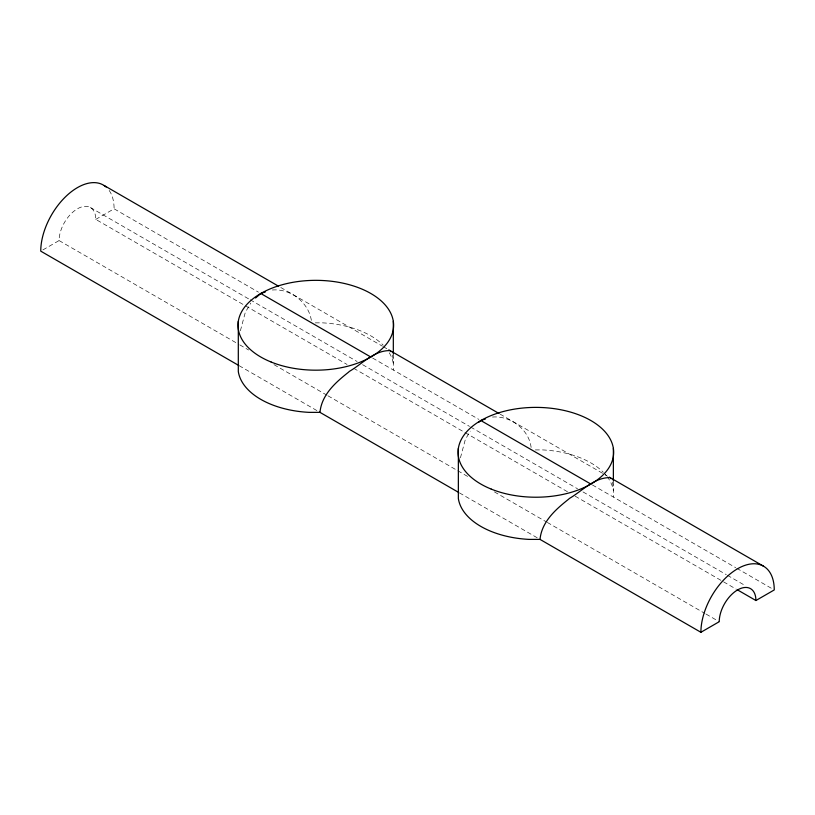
<?xml version="1.0" encoding="UTF-8"?>
<svg xmlns="http://www.w3.org/2000/svg" width="815" height="815" viewBox="0 0 815 815"><rect width="100%" height="100%" fill="white"/><g stroke="black" fill="none" stroke-linecap="round" stroke-linejoin="round"><path stroke-width="0.61" stroke-dasharray="4.08 3.06" d="M240.384 330.758L245.305 312.379L250.796 303.099M460.434 457.806L465.355 439.417L470.245 431.155M42.91 249.91L59.088 240.568A25.937 14.976 -60 0 1 77.425 208.803A25.937 14.976 -60 0 1 95.763 219.388L244.541 305.289M95.763 219.388L114.1 208.803L258.477 292.157M315.303 322.862L322.597 322.862A77.802 44.917 0 0 1 383.193 345.153M535.353 449.911L542.647 449.911A77.802 44.917 0 0 1 603.243 472.191M272.363 289.997C291.383 288.337 310.179 303.71 311.656 322.862M492.474 417.036C510.435 415.528 528.935 429.332 531.125 447.435M280.798 287.501L382.429 346.181M383.529 346.813L386.819 348.718M500.104 414.122L607.012 475.838M372.628 358.06L478.894 419.409M592.403 484.945L735.68 567.668M736.78 568.3L772.05 588.664M90.394 207.519L249.095 299.146M250.195 299.777L357.092 361.503M362.604 364.682L469.511 426.398M470.612 427.04L577.509 488.755M583.02 491.934L726.297 574.657M727.398 575.288L745.032 585.476M245.651 305.92L347.037 364.458M353.649 368.278L463.857 431.909M464.957 432.541L567.454 491.72M575.166 496.172L736.077 589.072M59.088 240.568L238.724 344.276M239.834 344.918L248.646 350.002M273.993 364.641L326.897 395.183M327.997 395.815L469.063 477.264M494.41 491.893L546.213 521.804M547.313 522.435L704.914 613.43M706.014 614.062L719.238 621.702M239.121 365.68L317.371 410.862M459.446 492.881L537.839 538.144M392.412 354.963L393.319 360.383M612.462 482.032L613.369 487.533M613.369 481.268L613.369 497.048M393.319 354.138L393.319 370.01M604.078 473.046A77.802 44.917 0 0 1 606.37 475.675M607.165 476.683A77.802 44.917 0 0 1 613.369 490.742M389.244 352.773A77.802 44.917 0 0 1 393.319 363.694M109.19 190.466A51.865 29.941 -60 0 1 114.1 208.803"/><path stroke-width="1.22" d="M255.574 297.984L260.8 293.502L265.384 291.913M478.925 422.19L480.85 420.54L485.465 418.961M611.016 478.7L610.17 477.661C594.502 477.162 582.093 491.139 569.349 498.485L568.738 499.106C555.698 509.406 541.7 521.712 540.019 539.398L529.078 539.398A77.802 44.917 0 0 1 458.356 498.566L458.356 448.393M390.966 351.652L390.12 350.623C374.462 350.124 362.033 364.081 349.299 371.436L348.688 372.068C335.648 382.367 321.65 394.674 319.969 412.359L309.028 412.359A77.802 44.917 0 0 1 238.306 371.528L238.306 321.344M700.9 632.287L719.238 621.702A25.937 14.976 -60 0 1 737.575 589.938A25.937 14.976 -60 0 1 755.913 600.523L774.25 589.938A51.865 29.941 -60 0 0 737.575 568.758A51.865 29.941 -60 0 0 700.9 632.287L539.999 539.387M278.587 286.228L103.362 185.056A51.865 29.941 -60 0 0 63.387 198.952A51.865 29.941 -60 0 0 40.75 251.152L238.021 365.049M388.796 349.859L499.004 413.49M609.212 477.111L763.512 566.191M260.8 293.502L370.825 357.021M480.85 420.54L590.875 484.069M737.178 589.703L755.913 600.523M319.582 412.135L458.438 492.301M613.369 448.393L613.369 480.779M393.319 321.344L393.319 353.73M104.3 185.647A51.865 29.941 -60 0 1 106.093 187.012M491.241 489.102A77.802 44.917 0 0 0 613.369 456.217A77.802 44.917 0 0 0 502.987 411.595A77.802 44.917 0 0 0 491.241 489.102M271.191 362.054A77.802 44.917 0 0 0 393.319 329.179A77.802 44.917 0 0 0 282.937 284.547A77.802 44.917 0 0 0 271.191 362.054"/></g></svg>
